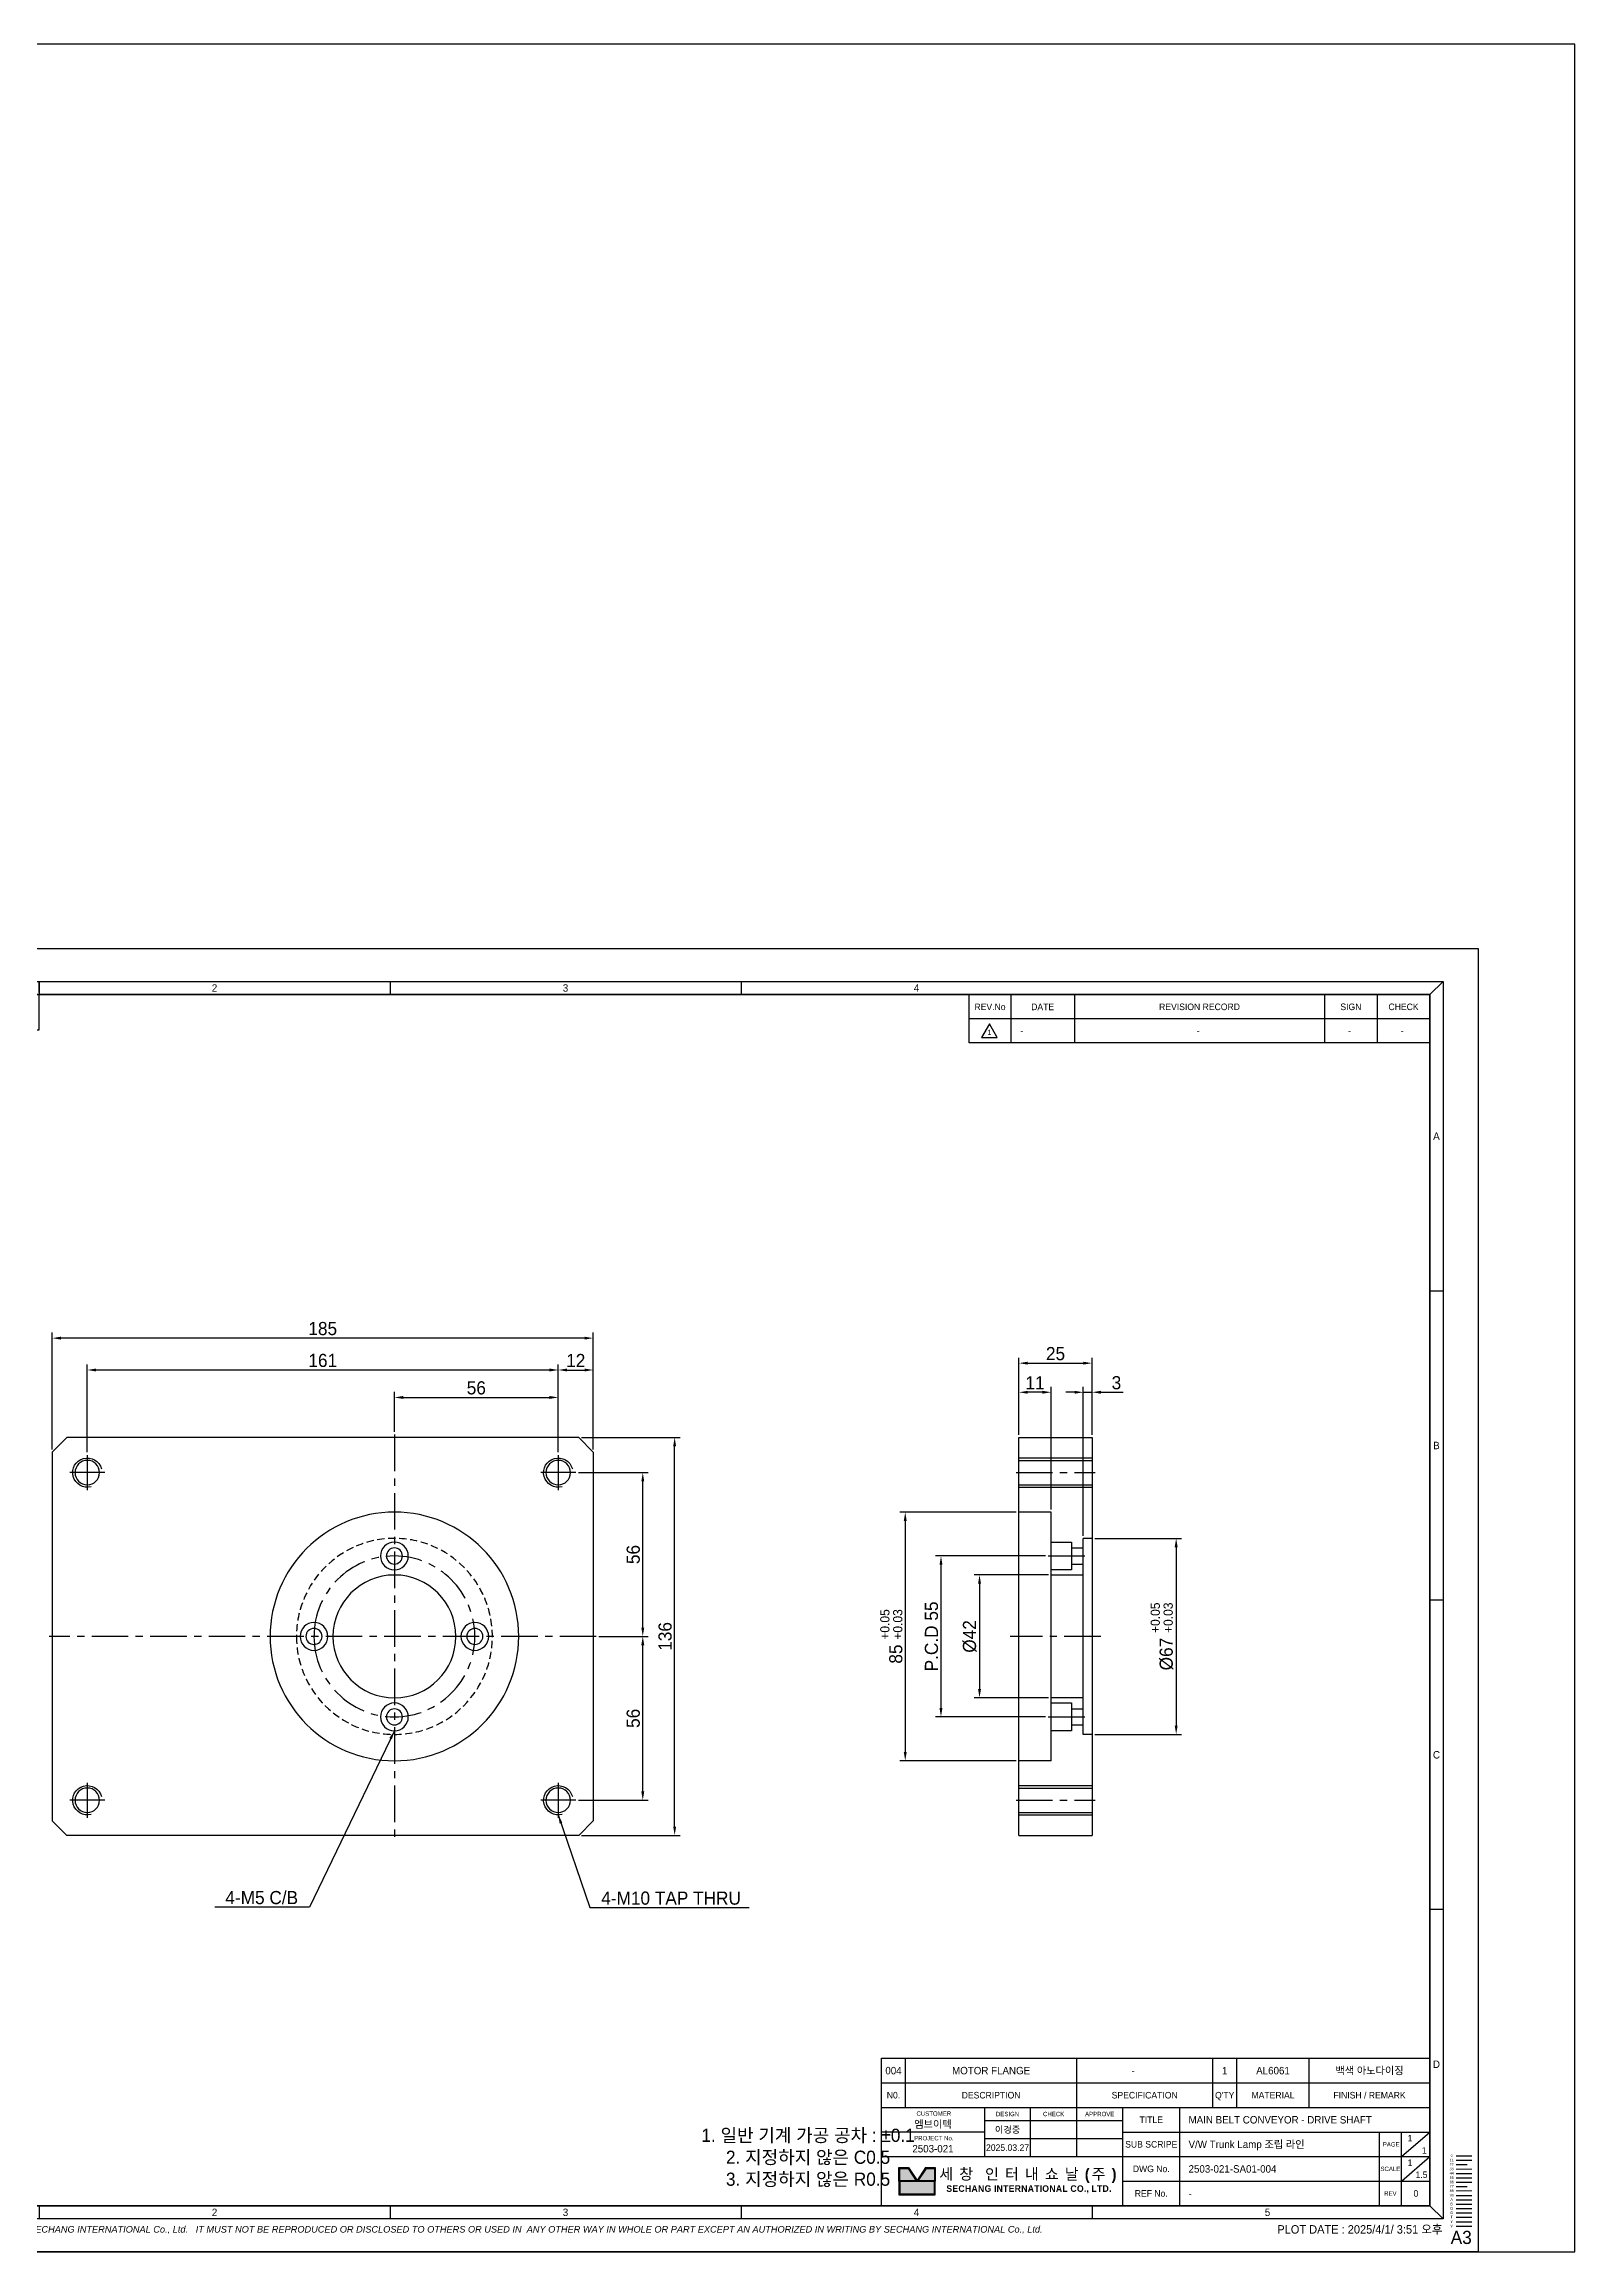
# Model space of a CAD drawing. Header units: inches. Extents: x 0 to 23821, y 0 to 11279.
# Drawn here: x 18560 to 19083, y 0 to 755 of the extents above; entities that cross this region are included whole.
import ezdxf
from ezdxf.enums import TextEntityAlignment as Align

# ---------------------------------------------------------------- set-up
doc = ezdxf.new("R2010")
doc.units = ezdxf.units.IN
doc.header["$LTSCALE"] = 10
doc.header["$MEASUREMENT"] = 0
for name, pattern in [('CENTER', [2, 1.25, -0.25, 0.25, -0.25]), ('HIDDEN', [0.375, 0.25, -0.125]), ('PHANTOM', [2.5, 1.25, -0.25, 0.25, -0.25, 0.25, -0.25])]:
    doc.linetypes.add(name, pattern=pattern)
doc.layers.get('Defpoints').update_dxf_attribs({"color": 8})
for name, color, linetype in [('11', 1, 'CENTER'), ('22', 2, 'HIDDEN'), ('44', 4, 'Continuous'), ('55', 5, 'Continuous'), ('66', 6, 'PHANTOM'), ('77', 40, 'HIDDEN'), ('99', 181, 'Continuous'), ('A', 8, 'Continuous'), ('B', 123, 'Continuous'), ('D', 3, 'Continuous'), ('G', 231, 'Continuous'), ('T', 3, 'Continuous'), ('V', 1, 'Continuous'), ('Y', 60, 'Continuous')]:
    doc.layers.add(name, color=color, linetype=linetype)
doc.layers.add('33', color=3, linetype='PHANTOM', lineweight=9)
doc.layers.add('88', color=35, linetype='Continuous', lineweight=5)
doc.styles.add('SCI', font='')
doc.styles.get('SCI').set_extended_font_data('Gulim')
doc.dimstyles.new('SCH', dxfattribs={"dimtxt": 2.5, "dimasz": 2, "dimexe": 1.25, "dimexo": 0.625, "dimtad": 1, "dimdec": 8, "dimtxsty": 'SCI', "dimcen": 2.5, "dimclrd": 4, "dimclre": 4, "dimclrt": 7, "dimadec": 8, "dimazin": 2, "dimtfac": 1, "dimtdec": 8, "dimtmove": 0, "dimatfit": 3, "dimfxl": 1, "dimarcsym": 0})
doc.dimstyles.new('SCH$0', dxfattribs={"dimtxt": 2.5, "dimasz": 2, "dimexe": 1.25, "dimexo": 0.625, "dimtad": 1, "dimdec": 3, "dimtxsty": 'SCI', "dimcen": 2.5, "dimclrd": 4, "dimclre": 4, "dimclrt": 7, "dimadec": 8, "dimazin": 2, "dimtfac": 1, "dimtdec": 3, "dimtmove": 0, "dimatfit": 3, "dimfxl": 1, "dimarcsym": 0})

# ---------------------------------------------------------------- blocks, each defined once
blk = doc.blocks.new('A$C47ca3db6')
for p, q in [((-24, -136), (-24, 0)), ((-24, 0), (1, 0)), ((1, 0), (1, -136)), ((-24, -7.81), (1, -7.81)), ((-24, -16.19), (1, -16.19)), ((-13, -25.5), (-24, -25.5)), ((-13, -110.5), (-13, -25.5)), ((-13, -35.75), (-6, -35.75)), ((-6, -35.75), (-6, -45.25)), ((1, -34.5), (-2, -34.5)), ((-2, -101.5), (-2, -34.5)), ((-6, -45.25), (-13, -45.25)), ((-6, -37.75), (-2, -37.75)), ((-6, -43.25), (-2, -43.25)), ((-2, -47), (-13, -47)), ((-2, -89), (-13, -89)), ((-13, -90.75), (-6, -90.75)), ((-6, -90.75), (-6, -100.25)), ((-6, -92.75), (-2, -92.75)), ((-6, -100.25), (-13, -100.25)), ((-6, -98.25), (-2, -98.25)), ((1, -101.5), (-2, -101.5)), ((-13, -110.5), (-24, -110.5)), ((-24, -119.81), (1, -119.81)), ((-24, -128.19), (1, -128.19)), ((-24, -136), (1, -136))]:
    blk.add_line(p, q)
at = {"layer": '11'}
for p, q in [((-25, -12), (2, -12)), ((-14, -40.5), (-1, -40.5)), ((4, -68), (-27, -68)), ((-14, -95.5), (-1, -95.5)), ((-25, -124), (2, -124))]:
    blk.add_line(p, q, dxfattribs=at)
at = {"layer": 'T'}
for p, q in [((-24, -7), (1, -7)), ((-24, -17), (1, -17)), ((-24, -119), (1, -119)), ((-24, -129), (1, -129))]:
    blk.add_line(p, q, dxfattribs=at)
blk = doc.blocks.new('A$Cf2782e94')
for p, q in [((-68, 63), (-63, 68)), ((-63, 68), (112, 68)), ((112, 68), (117, 63)), ((-68, 63), (-68, -63)), ((117, 63), (117, -63)), ((-68, -63), (-63, -68)), ((112, -68), (117, -63)), ((-63, -68), (112, -68))]:
    blk.add_line(p, q)
for centre, radius in [((-56, 56), 4.19), ((105, 56), 4.19), ((0, 0), 42.5), ((0, 27.5), 4.75), ((0, 27.5), 2.75), ((0, 0), 21), ((-27.5, 0), 4.75), ((-27.5, 0), 2.75), ((27.5, 0), 4.75), ((27.5, 0), 2.75), ((0, -27.5), 4.75), ((0, -27.5), 2.75), ((-56, -56), 4.19), ((105, -56), 4.19)]:
    blk.add_circle(centre, radius)
at = {"layer": '11'}
for p, q in [((0, 69), (0, -69)), ((-56, 62), (-56, 50)), ((105, 62), (105, 50)), ((-62, 56), (-50, 56)), ((99, 56), (111, 56)), ((-69, 0), (118, 0)), ((-56, -50), (-56, -62)), ((105, -50), (105, -62)), ((-62, -56), (-50, -56)), ((99, -56), (111, -56))]:
    blk.add_line(p, q, dxfattribs=at)
blk.add_circle((0, 0), 27.5, dxfattribs=at)
at = {"layer": '22'}
blk.add_circle((0, 0), 33.5, dxfattribs=at)
at = {"layer": 'T'}
for centre in [(-56, 56), (105, 56), (-56, -56), (105, -56)]:
    blk.add_arc(centre, 5, 255, 165, dxfattribs=at)
blk = doc.blocks.new('A$C5b8731fd')
for p, q in [((0, 0), (-2.25, -3.9)), ((2.25, -3.9), (0, 0)), ((-2.25, -3.9), (2.25, -3.9))]:
    blk.add_line(p, q)
blk = doc.blocks.new('SECHANG REV')
at = {"color": 7}
blk.add_line((-52.5, 0), (-52.5, 5.5), dxfattribs=at)
at = {"color": 3}
for p, q in [((-43, 5.5), (-43, 0)), ((-28.5, 5.5), (-28.5, 0)), ((28.5, 5.5), (28.5, 0)), ((40.5, 5.5), (40.5, 0)), ((52.5, 5.5), (52.5, 0))]:
    blk.add_line(p, q, dxfattribs=at)
blk.add_line((52.5, 0), (-52.5, 0))
blk = doc.blocks.new('A$C0ce16c84')
at = {"color": 3}
blk.add_line((0, 0), (105, 0), dxfattribs=at)
blk.add_blockref('SECHANG REV', (52.5, -5.5))
at = {"char_height": 1.5, "attachment_point": 5, "style": 'SCI'}
for s, insert, width in [('REV.No', (4.75, -2.8), 9.5), ('DATE', (16.75, -2.8), 14.5), ('REVISION RECORD', (52.5, -2.8), 57), ('SIGN', (87, -2.8), 12), ('CHECK', (99, -2.8), 12)]:
    blk.add_mtext(s, dxfattribs=dict(at, insert=insert, width=width))
blk = doc.blocks.new('A$C82e70aa9')
h = blk.add_hatch(color=5)
h.dxf.hatch_style = 1
h.paths.add_polyline_path([(290.08, -278.01), (288.21, -278.01), (288.21, -280.8), (291.94, -280.8)])
h.paths.add_polyline_path([(296.06, -278.01), (294.19, -278.01), (292.33, -280.8), (296.06, -280.8)])
h.paths.add_polyline_path([(296.06, -281), (288.21, -281), (288.21, -283.79), (296.06, -283.79)])
at = {"color": 2}
for p, q in [((12, -7.5), (15, -10.5)), ((92, -7.5), (92, -10.5)), ((92, -10), (92, -7.5)), ((172, -7.5), (172, -10.5)), ((252, -7.5), (252, -10.5)), ((412, -7.5), (409, -10.5)), ((15, -286.5), (12, -289.5)), ((92, -286.5), (92, -289.5)), ((172, -286.5), (172, -289.5)), ((252, -286.5), (252, -289.5)), ((332, -286.5), (332, -289.5)), ((409, -286.5), (412, -289.5))]:
    blk.add_line(p, q, dxfattribs=at)
at = {"color": 40}
for p, q in [((47, -18.5), (47, -10.5)), ((92, -18.5), (92, -10.5))]:
    blk.add_line(p, q, dxfattribs=at)
at = {"color": 3}
blk.add_line((304, -10.5), (409, -10.5), dxfattribs=at)
for p, q in [((12, -78), (15, -78)), ((409, -78), (412, -78)), ((15, -148.5), (12, -148.5)), ((412, -148.5), (409, -148.5)), ((15, -219), (12, -219)), ((412, -219), (409, -219)), ((284, -252.9), (409, -252.9)), ((284, -286.5), (284, -252.9)), ((409, -252.9), (409, -286.5)), ((284, -258.5), (409, -258.5)), ((284, -264.1), (409, -264.1)), ((307.5, -264.1), (307.5, -275.3)), ((318, -275.3), (318, -264.1)), ((328.5, -275.3), (328.5, -264.1)), ((339, -286.5), (339, -264.1)), ((307.5, -267.1), (339, -267.1)), ((397.5, -286.5), (397.5, -269.7)), ((402.5, -275.3), (409, -269.7)), ((402.5, -286.5), (402.5, -269.7)), ((284, -275.3), (409, -275.3)), ((402.5, -280.9), (409, -275.3)), ((414.97, -275.13), (418.57, -275.13)), ((288, -280.9), (288, -277.8)), ((288, -277.8), (290.19, -277.8)), ((288, -280.9), (288, -284)), ((288.21, -280.8), (288.21, -278.01)), ((288.21, -278.01), (290.08, -278.01)), ((291.94, -280.8), (288.21, -280.8)), ((296.06, -281), (288.21, -281)), ((288.21, -281), (288.21, -283.79)), ((290.08, -278.01), (291.94, -280.8)), ((290.19, -277.8), (292.13, -280.71)), ((294.08, -277.8), (292.13, -280.71)), ((294.19, -278.01), (292.33, -280.8)), ((296.06, -280.8), (292.33, -280.8)), ((294.08, -277.8), (296.27, -277.8)), ((294.19, -278.01), (296.06, -278.01)), ((296.06, -278.01), (296.06, -280.8)), ((296.06, -283.79), (296.06, -281)), ((296.27, -277.8), (296.27, -280.9)), ((296.27, -284), (296.27, -280.9)), ((284, -286.5), (409, -286.5)), ((288, -284), (296.27, -284)), ((288.21, -283.79), (296.06, -283.79))]:
    blk.add_line(p, q)
at = {"color": 1}
blk.add_lwpolyline([(0, 0), (420, 0), (420, -297), (0, -297)], close=True, dxfattribs=at)
at = {"color": 2}
blk.add_lwpolyline([(12, -7.5), (412, -7.5), (412, -289.5), (12, -289.5)], close=True, dxfattribs=at)
at = {"const_width": 0.4}
blk.add_lwpolyline([(15, -10.5), (409, -10.5), (409, -286.5), (15, -286.5)], close=True, dxfattribs=at)
at = {"color": 40}
blk.add_lwpolyline([(15, -18.5), (92, -18.5)], dxfattribs=at)
blk.add_circle((29.18, -29.85), 7.5)
at = {"layer": '11'}
blk.add_line((414.97, -276.13), (418.57, -276.13), dxfattribs=at)
at = {"layer": '22'}
blk.add_line((414.97, -277.13), (418.57, -277.13), dxfattribs=at)
at = {"layer": '33'}
blk.add_line((414.97, -278.13), (418.57, -278.13), dxfattribs=at)
at = {"layer": '44'}
blk.add_line((414.97, -279.13), (418.57, -279.13), dxfattribs=at)
at = {"layer": '55'}
blk.add_line((414.97, -280.13), (418.57, -280.13), dxfattribs=at)
at = {"layer": '66'}
blk.add_line((414.97, -281.13), (418.57, -281.13), dxfattribs=at)
at = {"layer": '77'}
blk.add_line((414.97, -282.13), (418.57, -282.13), dxfattribs=at)
at = {"layer": '88'}
blk.add_line((414.97, -283.13), (418.57, -283.13), dxfattribs=at)
at = {"layer": '99'}
blk.add_line((414.97, -284.13), (418.57, -284.13), dxfattribs=at)
at = {"layer": 'A'}
blk.add_line((414.97, -285.13), (418.57, -285.13), dxfattribs=at)
at = {"layer": 'B'}
blk.add_line((414.97, -286.13), (418.57, -286.13), dxfattribs=at)
at = {"layer": 'D'}
for p, q in [((289.5, -258.5), (289.5, -252.9)), ((328.5, -258.5), (328.5, -252.9)), ((359.5, -258.5), (359.5, -252.9)), ((365, -258.5), (365, -252.9)), ((381.5, -258.5), (381.5, -252.9)), ((289.5, -264.1), (289.5, -258.5)), ((328.5, -264.1), (328.5, -258.5)), ((359.5, -264.1), (359.5, -258.5)), ((365, -264.1), (365, -258.5)), ((381.5, -264.1), (381.5, -258.5)), ((352, -286.5), (352, -264.1)), ((307.5, -269.7), (284, -269.7)), ((307.5, -271.2), (339, -271.2)), ((339, -269.7), (409, -269.7)), ((339, -280.9), (409, -280.9)), ((414.97, -287.13), (418.57, -287.13))]:
    blk.add_line(p, q, dxfattribs=at)
at = {"layer": 'G'}
blk.add_line((414.97, -288.13), (418.57, -288.13), dxfattribs=at)
at = {"layer": 'T'}
blk.add_line((414.97, -289.13), (418.57, -289.13), dxfattribs=at)
at = {"layer": 'V'}
blk.add_line((414.97, -291.13), (418.57, -291.13), dxfattribs=at)
at = {"layer": 'Y'}
blk.add_line((414.97, -290.13), (418.57, -290.13), dxfattribs=at)
at = {"color": 2, "style": 'SCI'}
blk.add_text('1', height=1, dxfattribs=at).set_placement((52, -8.75), align=Align.MIDDLE_CENTER)
at = {"style": 'SCI'}
for s, height, p in [('Project No.', 4, (31, -14.5)), ('N0.', 1.5, (286.75, -261.3)), ('DESCRIPTION', 1.5, (309, -261.3)), ('SPECIFICATION', 1.5, (344, -261.3)), ("Q'TY", 1.5, (362.25, -261.3)), ('MATERIAL', 1.5, (373.25, -261.3)), ('FINISH / REMARK', 1.5, (395.25, -261.3)), ('이경중', 1.5, (312.75, -269.15)), ('0', 0.6, (413.97, -275.09))]:
    blk.add_text(s, height=height, dxfattribs=at).set_placement(p, align=Align.MIDDLE_CENTER)
at = {"linetype": 'Continuous', "style": 'SCI'}
blk.add_text('PLOT DATE : 2025/4/1/ 3:51 오후', height=1.92, dxfattribs=at).set_placement((411.86, -292.84), align=Align.RIGHT)
at = {"color": 2, "style": 'SCI'}
blk.add_text('A3', height=3, dxfattribs=at).set_placement((418.55, -296.11), align=Align.BOTTOM_RIGHT)
at = {"color": 2, "attachment_point": 5, "style": 'SCI'}
for s, insert, char_height, width in [('1', (52, -9), 1.7, 80), ('2', (132, -9), 1.7, 80), ('3', (212, -9), 1.7, 80), ('4', (292, -9), 1.7, 80), ('A', (13.5, -42.75), 1.7, 3), ('A', (410.5, -42.75), 1.7, 3), ('B', (13.5, -113.25), 1.7, 3), ('B', (410.5, -113.25), 1.7, 3), ('C', (13.5, -183.75), 1.7, 3), ('C', (410.5, -183.75), 1.7, 3), ('D', (13.5, -254.25), 1.7, 3), ('D', (410.5, -254.25), 1.7, 3), ('1. 일반 기계 가공 공차 : ±0.1\\P2. 지정하지 않은 C0.5\\P3. 지정하지 않은 R0.5', (267.28, -275.6), 3, 83.5818), ('1', (52, -288), 1.7, 80), ('2', (132, -288), 1.7, 80), ('3', (212, -288), 1.7, 80), ('4', (292, -288), 1.7, 80), ('5', (372, -288), 1.7, 80)]:
    blk.add_mtext(s, dxfattribs=dict(at, insert=insert, char_height=char_height, width=width))
at = {"style": 'SCI'}
for s, insert, char_height, width, attachment_point in [(' CUSTOMER', (295.75, -265.5), 1, 23.5, 5), ('DESIGN', (312.75, -265.6), 1, 10.5, 5), ('CHECK', (323.25, -265.6), 1, 10.5, 5), ('APPROVE', (333.75, -265.6), 1, 10.5, 5), ('TITLE', (345.5, -266.9), 1.5, 13, 5), (' PROJECT No.', (295.75, -271.1), 1, 23.5, 5), ('\\pi1.42726;1', (402.5, -271.1), 1.5, 3.25, 4), ('SUB SCRIPE', (345.5, -272.5), 1.5, 13, 5), (' PAGE', (400, -272.5), 1, 5, 5), ('\\pi1.42726;1', (402.5, -276.7), 1.5, 3.25, 4), ('\\pi1.42726;1', (405.75, -273.9), 1.5, 3.25, 4), ('{\\fGulim|b1|i0|c129|p50;\\T1.45;세창 인터내쇼날(주)}', (317.63, -279.65), 2.5, 38.7333, 5), ('DWG No.', (345.5, -278.1), 1.5, 13, 5), ('SCALE', (400, -278.1), 1, 5, 5), ('{\\fGulim|b1|i0|c129|p50;\\T1.05;SECHANG INTERNATIONAL CO., LTD.}', (317.63, -282.75), 1.5, 38.7333, 5), ('REF No.', (345.5, -283.7), 1.5, 13, 5), ('REV', (400, -283.7), 1, 5, 5)]:
    blk.add_mtext(s, dxfattribs=dict(at, insert=insert, char_height=char_height, width=width, attachment_point=attachment_point))
at = {"color": 3, "insert": (12, -292), "char_height": 1.5, "width": 400.0238, "attachment_point": 4, "style": 'SCI'}
blk.add_mtext('{\\fArial|b0|i1|c0|p34;THIS DRAWING CONTAINS CONFIDENTIAL INFORMATION PROPRIETARY TO SECHANG INTERNATIONAL Co., Ltd.   IT MUST NOT BE REPRODUCED OR DISCLOSED TO OTHERS OR USED IN  ANY OTHER WAY IN WHOLE OR PART EXCEPT AN AUTHORIZED IN WRITING BY SECHANG INTERNATIONAL Co., Ltd.  }', dxfattribs=at)
at = {"layer": '11', "style": 'SCI'}
blk.add_text('11', height=0.6, dxfattribs=at).set_placement((413.97, -276.09), align=Align.MIDDLE_CENTER)
at = {"layer": '22', "style": 'SCI'}
blk.add_text('22', height=0.6, dxfattribs=at).set_placement((413.97, -277.09), align=Align.MIDDLE_CENTER)
at = {"layer": '33', "style": 'SCI'}
blk.add_text('33', height=0.6, dxfattribs=at).set_placement((413.97, -278.09), align=Align.MIDDLE_CENTER)
at = {"layer": '44', "style": 'SCI'}
blk.add_text('44', height=0.6, dxfattribs=at).set_placement((413.97, -279.09), align=Align.MIDDLE_CENTER)
at = {"layer": '55', "style": 'SCI'}
blk.add_text('55', height=0.6, dxfattribs=at).set_placement((413.97, -280.09), align=Align.MIDDLE_CENTER)
at = {"layer": '66', "style": 'SCI'}
blk.add_text('66', height=0.6, dxfattribs=at).set_placement((413.97, -281.09), align=Align.MIDDLE_CENTER)
at = {"layer": '77', "style": 'SCI'}
blk.add_text('77', height=0.6, dxfattribs=at).set_placement((413.97, -282.09), align=Align.MIDDLE_CENTER)
at = {"layer": '88', "style": 'SCI'}
blk.add_text('88', height=0.6, dxfattribs=at).set_placement((413.97, -283.09), align=Align.MIDDLE_CENTER)
at = {"layer": '99', "style": 'SCI'}
blk.add_text('99', height=0.6, dxfattribs=at).set_placement((413.97, -284.09), align=Align.MIDDLE_CENTER)
at = {"layer": 'A', "style": 'SCI'}
blk.add_text('A', height=0.6, dxfattribs=at).set_placement((413.97, -285.09), align=Align.MIDDLE_CENTER)
at = {"layer": 'B', "style": 'SCI'}
blk.add_text('B', height=0.6, dxfattribs=at).set_placement((413.97, -286.09), align=Align.MIDDLE_CENTER)
at = {"layer": 'D', "style": 'SCI'}
blk.add_text('D', height=0.6, dxfattribs=at).set_placement((413.97, -287.09), align=Align.MIDDLE_CENTER)
at = {"layer": 'G', "style": 'SCI'}
blk.add_text('G', height=0.6, dxfattribs=at).set_placement((413.97, -288.09), align=Align.MIDDLE_CENTER)
at = {"layer": 'T', "style": 'SCI'}
blk.add_text('T', height=0.6, dxfattribs=at).set_placement((413.97, -289.09), align=Align.MIDDLE_CENTER)
at = {"layer": 'V', "style": 'SCI'}
blk.add_text('V', height=0.6, dxfattribs=at).set_placement((413.97, -291.09), align=Align.MIDDLE_CENTER)
at = {"layer": 'Y', "style": 'SCI'}
blk.add_text('Y', height=0.6, dxfattribs=at).set_placement((413.97, -290.09), align=Align.MIDDLE_CENTER)
blk = doc.blocks.new('*D530')
at = {"color": 4, "lineweight": -2, "transparency": 16777216}
for p, q in [((18679.5, 280.29), (18679.5, 293.93)), ((18682.5, 292.05), (18732.5, 292.05)), ((18735.5, 273.29), (18735.5, 293.93))]:
    blk.add_line(p, q, dxfattribs=at)
at = {"color": 4, "transparency": 16777216}
for points in [[(18682.5, 292.55), (18682.5, 291.55), (18679.5, 292.05)], [(18732.5, 292.55), (18732.5, 291.55), (18735.5, 292.05)]]:
    blk.add_solid(points, dxfattribs=at)
at = {"layer": 'Defpoints', "color": 0, "transparency": 16777216}
for p in [(18735.5, 292.05), (18679.5, 279.36), (18735.5, 272.36)]:
    blk.add_point(p, dxfattribs=at)
at = {"color": 7, "transparency": 16777216, "insert": (18707.5, 295.3), "char_height": 4.5, "attachment_point": 5, "style": 'SCI'}
blk.add_mtext('56', dxfattribs=at)
blk = doc.blocks.new('*D531')
at = {"color": 4, "lineweight": -2, "transparency": 16777216}
for p, q in [((18574.5, 273.29), (18574.5, 303.3)), ((18735.5, 273.29), (18735.5, 303.3)), ((18732.5, 301.43), (18577.5, 301.43))]:
    blk.add_line(p, q, dxfattribs=at)
at = {"color": 4, "transparency": 16777216}
for points in [[(18577.5, 301.93), (18577.5, 300.93), (18574.5, 301.43)], [(18732.5, 301.93), (18732.5, 300.93), (18735.5, 301.43)]]:
    blk.add_solid(points, dxfattribs=at)
at = {"layer": 'Defpoints', "color": 0, "transparency": 16777216}
for p in [(18574.5, 301.43), (18574.5, 272.36), (18735.5, 272.36)]:
    blk.add_point(p, dxfattribs=at)
at = {"color": 7, "transparency": 16777216, "insert": (18655, 304.68), "char_height": 4.5, "attachment_point": 5, "style": 'SCI'}
blk.add_mtext('161', dxfattribs=at)
blk = doc.blocks.new('*D532')
at = {"color": 4, "lineweight": -2, "transparency": 16777216}
for p, q in [((18735.5, 273.29), (18735.5, 303.3)), ((18747.5, 274.29), (18747.5, 303.3)), ((18738.5, 301.43), (18744.5, 301.43))]:
    blk.add_line(p, q, dxfattribs=at)
at = {"color": 4, "transparency": 16777216}
for points in [[(18738.5, 301.93), (18738.5, 300.93), (18735.5, 301.43)], [(18744.5, 301.93), (18744.5, 300.93), (18747.5, 301.43)]]:
    blk.add_solid(points, dxfattribs=at)
at = {"layer": 'Defpoints', "color": 0, "transparency": 16777216}
for p in [(18747.5, 301.43), (18735.5, 272.36), (18747.5, 273.36)]:
    blk.add_point(p, dxfattribs=at)
at = {"color": 7, "transparency": 16777216, "insert": (18741.5, 304.68), "char_height": 4.5, "attachment_point": 5, "style": 'SCI'}
blk.add_mtext('12', dxfattribs=at)
blk = doc.blocks.new('*D533')
at = {"color": 4, "lineweight": -2, "transparency": 16777216}
for p, q in [((18562.5, 274.29), (18562.5, 314.2)), ((18744.5, 312.32), (18565.5, 312.32)), ((18747.5, 274.29), (18747.5, 314.2))]:
    blk.add_line(p, q, dxfattribs=at)
at = {"color": 4, "transparency": 16777216}
for points in [[(18565.5, 312.82), (18565.5, 311.82), (18562.5, 312.32)], [(18744.5, 312.82), (18744.5, 311.82), (18747.5, 312.32)]]:
    blk.add_solid(points, dxfattribs=at)
at = {"layer": 'Defpoints', "color": 0, "transparency": 16777216}
for p in [(18562.5, 312.32), (18562.5, 273.36), (18747.5, 273.36)]:
    blk.add_point(p, dxfattribs=at)
at = {"color": 7, "transparency": 16777216, "insert": (18655, 315.57), "char_height": 4.5, "attachment_point": 5, "style": 'SCI'}
blk.add_mtext('185', dxfattribs=at)
blk = doc.blocks.new('*D534')
at = {"color": 4, "lineweight": -2, "transparency": 16777216}
for p, q in [((18749.44, 210.36), (18766.29, 210.36)), ((18764.41, 157.36), (18764.41, 207.36)), ((18742.44, 154.36), (18766.29, 154.36))]:
    blk.add_line(p, q, dxfattribs=at)
at = {"color": 4, "transparency": 16777216}
for points in [[(18763.91, 207.36), (18764.91, 207.36), (18764.41, 210.36)], [(18763.91, 157.36), (18764.91, 157.36), (18764.41, 154.36)]]:
    blk.add_solid(points, dxfattribs=at)
at = {"layer": 'Defpoints', "color": 0, "transparency": 16777216}
for p in [(18748.5, 210.36), (18764.41, 210.36), (18741.5, 154.36)]:
    blk.add_point(p, dxfattribs=at)
at = {"color": 7, "transparency": 16777216, "insert": (18761.17, 182.36), "char_height": 4.5, "attachment_point": 5, "rotation": 90, "style": 'SCI'}
blk.add_mtext('56', dxfattribs=at)
blk = doc.blocks.new('*D535')
at = {"color": 4, "lineweight": -2, "transparency": 16777216}
for p, q in [((18742.44, 266.36), (18766.29, 266.36)), ((18764.41, 213.36), (18764.41, 263.36)), ((18749.44, 210.36), (18766.29, 210.36))]:
    blk.add_line(p, q, dxfattribs=at)
at = {"color": 4, "transparency": 16777216}
for points in [[(18763.91, 263.36), (18764.91, 263.36), (18764.41, 266.36)], [(18763.91, 213.36), (18764.91, 213.36), (18764.41, 210.36)]]:
    blk.add_solid(points, dxfattribs=at)
at = {"layer": 'Defpoints', "color": 0, "transparency": 16777216}
for p in [(18741.5, 266.36), (18764.41, 266.36), (18748.5, 210.36)]:
    blk.add_point(p, dxfattribs=at)
at = {"color": 7, "transparency": 16777216, "insert": (18761.17, 238.36), "char_height": 4.5, "attachment_point": 5, "rotation": 90, "style": 'SCI'}
blk.add_mtext('56', dxfattribs=at)
blk = doc.blocks.new('*D536')
at = {"color": 4, "lineweight": -2, "transparency": 16777216}
for p, q in [((18743.44, 278.36), (18777.18, 278.36)), ((18775.31, 145.36), (18775.31, 275.36)), ((18743.44, 142.36), (18777.18, 142.36))]:
    blk.add_line(p, q, dxfattribs=at)
at = {"color": 4, "transparency": 16777216}
for points in [[(18774.81, 275.36), (18775.81, 275.36), (18775.31, 278.36)], [(18774.81, 145.36), (18775.81, 145.36), (18775.31, 142.36)]]:
    blk.add_solid(points, dxfattribs=at)
at = {"layer": 'Defpoints', "color": 0, "transparency": 16777216}
for p in [(18742.5, 278.36), (18775.31, 278.36), (18742.5, 142.36)]:
    blk.add_point(p, dxfattribs=at)
at = {"color": 7, "transparency": 16777216, "insert": (18772.06, 210.36), "char_height": 4.5, "attachment_point": 5, "rotation": 90, "style": 'SCI'}
blk.add_mtext('136', dxfattribs=at)
blk = doc.blocks.new('*D537')
at = {"color": 4, "lineweight": -2, "transparency": 16777216}
for p, q in [((18903.09, 231.36), (18877.67, 231.36)), ((18879.54, 228.36), (18879.54, 192.36)), ((18903.09, 189.36), (18877.67, 189.36))]:
    blk.add_line(p, q, dxfattribs=at)
at = {"color": 4, "transparency": 16777216}
for points in [[(18879.04, 228.36), (18880.04, 228.36), (18879.54, 231.36)], [(18879.04, 192.36), (18880.04, 192.36), (18879.54, 189.36)]]:
    blk.add_solid(points, dxfattribs=at)
at = {"layer": 'Defpoints', "color": 0, "transparency": 16777216}
for p in [(18904.02, 231.36), (18879.54, 189.36), (18904.02, 189.36)]:
    blk.add_point(p, dxfattribs=at)
at = {"color": 7, "transparency": 16777216, "insert": (18876.18, 210.36), "char_height": 4.5, "attachment_point": 5, "rotation": 90, "style": 'SCI'}
blk.add_mtext('%%C42', dxfattribs=at)
blk = doc.blocks.new('*D538')
at = {"color": 4, "lineweight": -2, "transparency": 16777216}
for p, q in [((18902.09, 237.86), (18864.49, 237.86)), ((18866.36, 234.86), (18866.36, 185.86)), ((18902.09, 182.86), (18864.49, 182.86))]:
    blk.add_line(p, q, dxfattribs=at)
at = {"color": 4, "transparency": 16777216}
for points in [[(18865.86, 234.86), (18866.86, 234.86), (18866.36, 237.86)], [(18865.86, 185.86), (18866.86, 185.86), (18866.36, 182.86)]]:
    blk.add_solid(points, dxfattribs=at)
at = {"layer": 'Defpoints', "color": 0, "transparency": 16777216}
for p in [(18903.02, 237.86), (18866.36, 182.86), (18903.02, 182.86)]:
    blk.add_point(p, dxfattribs=at)
at = {"color": 7, "transparency": 16777216, "insert": (18863.12, 210.36), "char_height": 4.5, "attachment_point": 5, "rotation": 90, "style": 'SCI'}
blk.add_mtext('P.C.D 55', dxfattribs=at)
blk = doc.blocks.new('*D539')
at = {"color": 4, "lineweight": -2, "transparency": 16777216}
for p, q in [((18892.09, 252.86), (18852.28, 252.86)), ((18854.15, 249.86), (18854.15, 170.86)), ((18892.09, 167.86), (18852.28, 167.86))]:
    blk.add_line(p, q, dxfattribs=at)
at = {"color": 4, "transparency": 16777216}
for points in [[(18853.65, 249.86), (18854.65, 249.86), (18854.15, 252.86)], [(18853.65, 170.86), (18854.65, 170.86), (18854.15, 167.86)]]:
    blk.add_solid(points, dxfattribs=at)
at = {"layer": 'Defpoints', "color": 0, "transparency": 16777216}
for p in [(18893.02, 252.86), (18854.15, 167.86), (18893.02, 167.86)]:
    blk.add_point(p, dxfattribs=at)
at = {"color": 7, "transparency": 16777216, "insert": (18849.4, 210.36), "char_height": 4.5, "attachment_point": 5, "rotation": 90, "style": 'SCI'}
blk.add_mtext('85 {\\H0.7x;\\S+0.05^ +0.03;} ', dxfattribs=at)
blk = doc.blocks.new('*D540')
at = {"color": 4, "lineweight": -2, "transparency": 16777216}
for p, q in [((18893.02, 279.29), (18893.02, 295.7)), ((18904.02, 253.79), (18904.02, 295.7)), ((18901.02, 293.82), (18896.02, 293.82))]:
    blk.add_line(p, q, dxfattribs=at)
at = {"color": 4, "transparency": 16777216}
for points in [[(18896.02, 294.32), (18896.02, 293.32), (18893.02, 293.82)], [(18901.02, 294.32), (18901.02, 293.32), (18904.02, 293.82)]]:
    blk.add_solid(points, dxfattribs=at)
at = {"layer": 'Defpoints', "color": 0, "transparency": 16777216}
for p in [(18893.02, 293.82), (18893.02, 278.36), (18904.02, 252.86)]:
    blk.add_point(p, dxfattribs=at)
at = {"color": 7, "transparency": 16777216, "insert": (18898.52, 297.07), "char_height": 4.5, "attachment_point": 5, "style": 'SCI'}
blk.add_mtext('11', dxfattribs=at)
blk = doc.blocks.new('*D541')
at = {"color": 4, "lineweight": -2, "transparency": 16777216}
for p, q in [((18915.02, 244.79), (18915.02, 295.7)), ((18918.02, 279.29), (18918.02, 295.7)), ((18912.02, 293.82), (18909.02, 293.82)), ((18915.02, 293.82), (18918.02, 293.82)), ((18921.02, 293.82), (18928.69, 293.82))]:
    blk.add_line(p, q, dxfattribs=at)
at = {"color": 4, "transparency": 16777216}
for points in [[(18912.02, 294.32), (18912.02, 293.32), (18915.02, 293.82)], [(18921.02, 294.32), (18921.02, 293.32), (18918.02, 293.82)]]:
    blk.add_solid(points, dxfattribs=at)
at = {"layer": 'Defpoints', "color": 0, "transparency": 16777216}
for p in [(18918.02, 293.82), (18918.02, 278.36), (18915.02, 243.86)]:
    blk.add_point(p, dxfattribs=at)
at = {"color": 7, "transparency": 16777216, "insert": (18926.36, 297.07), "char_height": 4.5, "attachment_point": 5, "style": 'SCI'}
blk.add_mtext('3', dxfattribs=at)
blk = doc.blocks.new('*D542')
at = {"color": 4, "lineweight": -2, "transparency": 16777216}
for p, q in [((18893.02, 279.29), (18893.02, 305.64)), ((18896.02, 303.77), (18915.02, 303.77)), ((18918.02, 279.29), (18918.02, 305.64))]:
    blk.add_line(p, q, dxfattribs=at)
at = {"color": 4, "transparency": 16777216}
for points in [[(18896.02, 304.27), (18896.02, 303.27), (18893.02, 303.77)], [(18915.02, 304.27), (18915.02, 303.27), (18918.02, 303.77)]]:
    blk.add_solid(points, dxfattribs=at)
at = {"layer": 'Defpoints', "color": 0, "transparency": 16777216}
for p in [(18918.02, 303.77), (18893.02, 278.36), (18918.02, 278.36)]:
    blk.add_point(p, dxfattribs=at)
at = {"color": 7, "transparency": 16777216, "insert": (18905.52, 307.01), "char_height": 4.5, "attachment_point": 5, "style": 'SCI'}
blk.add_mtext('25', dxfattribs=at)
blk = doc.blocks.new('*D543')
at = {"color": 4, "lineweight": -2, "transparency": 16777216}
for p, q in [((18918.96, 243.86), (18948.64, 243.86)), ((18946.77, 240.86), (18946.77, 179.86)), ((18918.96, 176.86), (18948.64, 176.86))]:
    blk.add_line(p, q, dxfattribs=at)
at = {"color": 4, "transparency": 16777216}
for points in [[(18946.27, 240.86), (18947.27, 240.86), (18946.77, 243.86)], [(18946.27, 179.86), (18947.27, 179.86), (18946.77, 176.86)]]:
    blk.add_solid(points, dxfattribs=at)
at = {"layer": 'Defpoints', "color": 0, "transparency": 16777216}
for p in [(18918.02, 243.86), (18918.02, 176.86), (18946.77, 176.86)]:
    blk.add_point(p, dxfattribs=at)
at = {"color": 7, "transparency": 16777216, "insert": (18941.91, 210.36), "char_height": 4.5, "attachment_point": 5, "rotation": 90, "style": 'SCI'}
blk.add_mtext('%%C67 {\\H0.7x;\\S+0.05^ +0.03;} ', dxfattribs=at)

msp = doc.modelspace()

# ---------------------------------------------------------------- linework, layer by layer
msp.add_lwpolyline([(16750, 0), (19083.06955025, 0), (19083.06955025, 754.62693164), (16750, 754.62693164)], close=True)

# ---------------------------------------------------------------- block references
for name, p, xscale, yscale, zscale in [('A$C82e70aa9', (18420, 445.5), 1.5, 1.5, 1.5), ('A$C0ce16c84', (18876, 429.75), 1.5, 1.5, 1.5), ('A$C5b8731fd', (18882.91355745, 419.74920017), 1.2, 1.2, 1.2)]:
    msp.add_blockref(name, p, dxfattribs=dict(xscale=xscale, yscale=yscale, zscale=zscale))
at = {"xscale": -1}
msp.add_blockref('A$Cf2782e94', (18679.50409307, 210.35692711), dxfattribs=at)
msp.add_blockref('A$C47ca3db6', (18917.0246956, 278.35692711))
at = {"layer": '44', "xscale": 1.5, "yscale": 1.5, "zscale": 1.5}
msp.add_blockref('SECHANG REV', (18954.75, 413.25), dxfattribs=at)

# ---------------------------------------------------------------- texts
at = {"style": 'SCI'}
for height, p in [(2.25, (18893.52413449, 416.19896804)), (2.25, (18953.7942743, 416.175)), (2.25, (19005.5442743, 416.175)), (2.25, (19023.5442743, 416.175)), (2.55, (18931.51967377, 60.70216378))]:
    msp.add_text('-', height=height, dxfattribs=at).set_placement(p)
for s, height, p in [('004', 2.55, (18850.125, 61.95)), ('MOTOR FLANGE', 2.55, (18883.5, 61.95)), ('1', 2.55, (18963.375, 61.95)), ('AL6061', 2.55, (18979.875, 61.95)), ('백색 아노다이징', 2.55, (19012.875, 61.95)), ('엠브이텍', 2.55, (18863.625, 43.65536101)), ('2503-021', 2.55, (18863.625, 35.25536101)), ('2025.03.27', 2.25, (18889.125, 35.625)), ('1.5', 2.25, (19030.6443296, 26.34836259))]:
    msp.add_text(s, height=height, dxfattribs=at).set_placement(p, align=Align.MIDDLE_CENTER)
for s, p in [('MAIN BELT CONVEYOR - DRIVE SHAFT', (18951, 45.15)), ('V/W Trunk Lamp 조립 라인', (18951, 36.75)), ('2503-021-SA01-004', (18951, 28.35)), ('-', (18951, 19.95))]:
    msp.add_text(s, height=2.55, dxfattribs=at).set_placement(p, align=Align.MIDDLE_LEFT)
for s, insert, char_height, width, attachment_point in [('{\\fGulim|b0|i0|c129|p50;1}', (18882.91355745, 416.82385608), 1.8, 5.4046342249, 5), ('\\pi4.18292;0', (19023.75, 19.95), 2.25, 9.75, 4)]:
    msp.add_mtext(s, dxfattribs=dict(at, insert=insert, char_height=char_height, width=width, attachment_point=attachment_point))
at = {"color": 7, "char_height": 4.5, "style": 'SCI'}
for s, insert, attachment_point in [('4-M5 C/B', (18646.57482505, 118.78016451), 9), ('4-M10 TAP THRU', (18750.21018358, 118.59713777), 7)]:
    msp.add_mtext(s, dxfattribs=dict(at, insert=insert, attachment_point=attachment_point))

# ---------------------------------------------------------------- dimensions: what is measured, and where the dimension line sits
for base, p1, p2, picture, middle in [((18562.50409307, 312.32027217), (18747.50409307, 273.35692711), (18562.50409307, 273.35692711), '*D533', (18655.00409307, 315.57068828)), ((18918.0246956, 303.76798976), (18893.0246956, 278.35692711), (18918.0246956, 278.35692711), '*D542', (18905.5246956, 307.01241386)), ((18574.50409307, 301.42961404), (18735.50409307, 272.35692711), (18574.50409307, 272.35692711), '*D531', (18655.00409307, 304.68003015)), ((18747.50409307, 301.42961404), (18735.50409307, 272.35692711), (18747.50409307, 273.35692711), '*D532', (18741.50409307, 304.68003015)), ((18735.50409307, 292.05406572), (18679.50409307, 279.35692711), (18735.50409307, 272.35692711), '*D530', (18707.50409307, 295.29848982)), ((18893.0246956, 293.82393855), (18904.0246956, 252.85692711), (18893.0246956, 278.35692711), '*D540', (18898.5246956, 297.07435467)), ((18918.0246956, 293.82393855), (18915.0246956, 243.85692711), (18918.0246956, 278.35692711), '*D541', (18926.35833408, 297.06836266))]:
    dim = msp.add_linear_dim(base=base, p1=p1, p2=p2, dimstyle='SCH$0', override={"dimscale": 1.5, "dimtxt": 3})
    dim.commit()
    dim.dimension.update_dxf_attribs({"geometry": picture, "text_midpoint": middle})
for base, p1, p2, override, picture, middle in [((18775.30647706, 278.35692711), (18742.50409307, 142.35692711), (18742.50409307, 278.35692711), {"dimscale": 1.5, "dimtxt": 3}, '*D536', (18772.05606094, 210.35692711)), ((18764.41350351, 266.35692711), (18748.50409307, 210.35692711), (18741.50409307, 266.35692711), {"dimscale": 1.5, "dimtxt": 3, "dimtmove": 1}, '*D535', (18761.16907941, 238.35692711)), ((18764.41350351, 210.35692711), (18741.50409307, 154.35692711), (18748.50409307, 210.35692711), {"dimscale": 1.5, "dimtxt": 3}, '*D534', (18761.16907941, 182.35692711))]:
    dim = msp.add_linear_dim(base=base, p1=p1, p2=p2, angle=90, dimstyle='SCH$0', override=override)
    dim.commit()
    dim.dimension.update_dxf_attribs({"geometry": picture, "text_midpoint": middle})
for base, p1, p2, text, picture, middle in [((18854.15041601, 167.85692711), (18893.0246956, 252.85692711), (18893.0246956, 167.85692711), '<> {\\H0.7x;\\S+0.05^ +0.03;} ', '*D539', (18849.40429418, 210.35692711)), ((18946.76873001, 176.85692711), (18918.0246956, 243.85692711), (18918.0246956, 176.85692711), '%%C<> {\\H0.7x;\\S+0.05^ +0.03;} ', '*D543', (18941.90875997, 210.35692711)), ((18866.36113084, 182.85692711), (18903.0246956, 237.85692711), (18903.0246956, 182.85692711), 'P.C.D <>', '*D538', (18863.11670674, 210.35692711)), ((18879.54300248, 189.35692711), (18904.0246956, 231.35692711), (18904.0246956, 189.35692711), '%%C<>', '*D537', (18876.18173417, 210.35692711))]:
    dim = msp.add_linear_dim(base=base, p1=p1, p2=p2, angle=90, text=text, dimstyle='SCH$0', override={"dimscale": 1.5, "dimtxt": 3})
    dim.commit()
    dim.dimension.update_dxf_attribs({"geometry": picture, "text_midpoint": middle})

# ---------------------------------------------------------------- leaders
at = {"annotation_type": 0, "has_hookline": 1}
for points, hookline_direction, text_width in [([(18679.50409307, 178.10692711), (18650.51232505, 117.84266451), (18647.51232505, 117.84266451)], 1, 28.45006658), ([(18735.50409307, 149.35692711), (18746.27268358, 117.65963777), (18749.27268358, 117.65963777)], 0, 50.61451398)]:
    msp.add_leader(points, dimstyle='SCH', override={"dimscale": 1.5, "dimtxt": 3, "dimgap": 0.625, "dimtad": 1}, dxfattribs=dict(at, hookline_direction=hookline_direction, text_width=text_width))

doc.saveas('drawing.dxf')
